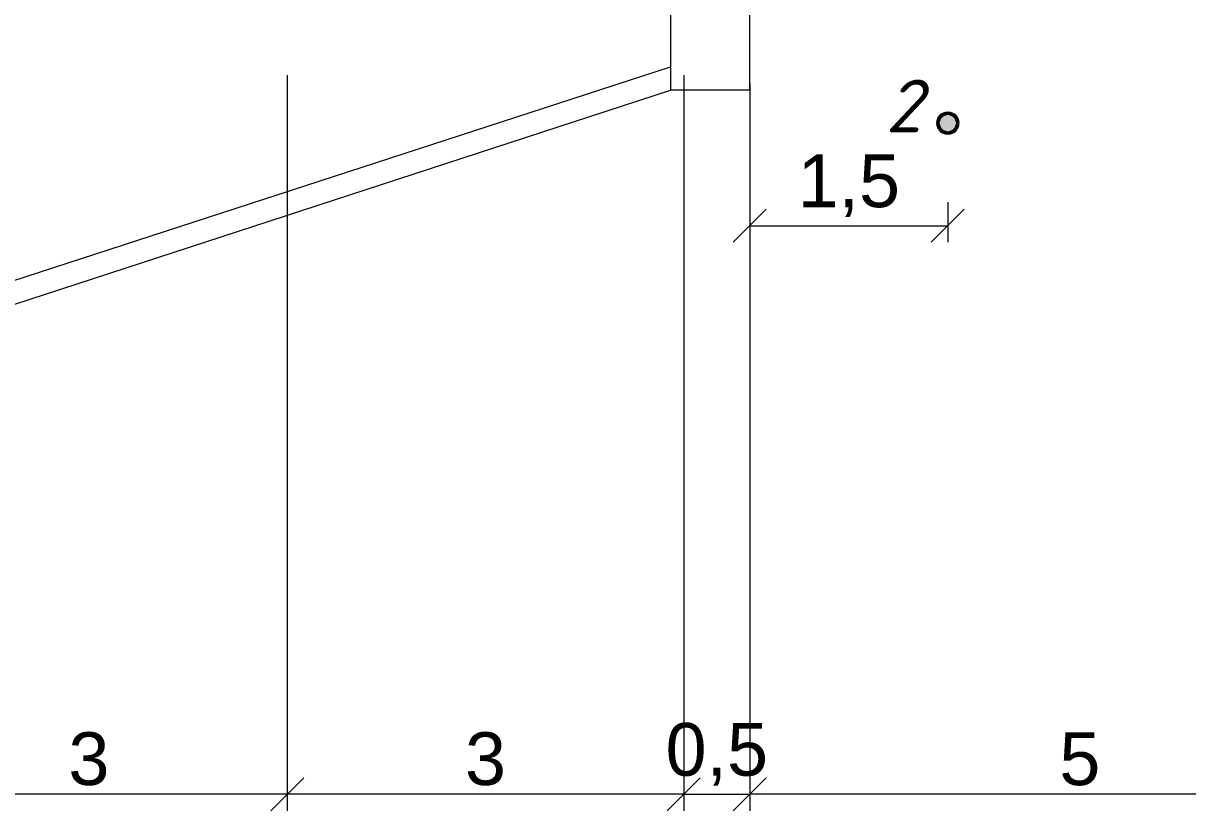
# Model space of a CAD drawing. Header units: millimetres. Extents: x -2123 to 5424, y -1286 to 835.
# Drawn here: x 47.96 to 56.78, y -183.81 to -177.84 of the extents above; entities that cross this region are included whole.
import ezdxf

# ---------------------------------------------------------------- set-up
doc = ezdxf.new("R2010")
doc.units = ezdxf.units.MM
doc.layers.get('0').update_dxf_attribs({"lineweight": 15})
for name, color, linetype, lineweight in [('Дор. Розм.', 7, 'Continuous', 50), ('Линия 0.2', 220, 'Continuous', 20), ('Размер', 94, 'Continuous', 15)]:
    doc.layers.add(name, color=color, linetype=linetype, lineweight=lineweight)
doc.styles.get("Standard").update_dxf_attribs({"font": 'arial.ttf'})
doc.styles.add('стиль1', font='isocpeui.ttf')
doc.dimstyles.new('М-100', dxfattribs={"dimscale": 100, "dimtxt": 4, "dimasz": 2.5, "dimexe": 1.25, "dimexo": 3, "dimtad": 1, "dimlfac": 0.001, "dimtxsty": 'Standard', "dimblk": 'OBLIQUE', "dimcen": 2.5, "dimadec": 0, "dimazin": 0, "dimtfac": 1, "dimtmove": 0, "dimatfit": 3, "dimldrblk": 'OBLIQUE', "dimfxl": 1.25, "dimlwd": -1, "dimlwe": -1, "dimarcsym": 0})

# ---------------------------------------------------------------- blocks, each defined once
blk = doc.blocks.new('_Oblique')
at = {"color": 0, "linetype": 'ByBlock', "lineweight": -2}
blk.add_line((-0.5, -0.5), (0.5, 0.5), dxfattribs=at)
blk = doc.blocks.new('*D591')
at = {"layer": 'Defpoints', "color": 0, "ltscale": 1000, "transparency": 16777216}
for p in [(49609.6, 64852.4), (44608.6, 64452.4), (44608.6, 58765.4)]:
    blk.add_point(p, dxfattribs=at)
at = {"layer": 'Размер', "color": 0, "ltscale": 1000, "transparency": 16777216}
for p, q in [((49609.6, 64552.4), (49609.6, 58640.4)), ((44608.6, 64152.4), (44608.6, 58640.4)), ((49609.6, 58765.4), (44608.6, 58765.4))]:
    blk.add_line(p, q, dxfattribs=at)
at = {"layer": 'Размер', "color": 0, "ltscale": 1000, "transparency": 16777216, "xscale": 250, "yscale": 250, "zscale": 250, "rotation": 180}
blk.add_blockref('_Oblique', (44608.6, 58765.4), dxfattribs=at)
at = {"layer": 'Размер', "color": 0, "ltscale": 1000, "transparency": 16777216, "xscale": 250, "yscale": 250, "zscale": 250}
blk.add_blockref('_Oblique', (49609.6, 58765.4), dxfattribs=at)
at = {"layer": 'Размер', "color": 0, "ltscale": 1000, "transparency": 16777216, "insert": (47109.1, 59031.3), "char_height": 400, "attachment_point": 5}
blk.add_mtext('5', dxfattribs=at)
blk = doc.blocks.new('*D592')
at = {"layer": 'Defpoints', "color": 0, "ltscale": 1000, "transparency": 16777216}
for p in [(41103.7, 64516.1), (38098.8, 60522), (38098.8, 58765.4)]:
    blk.add_point(p, dxfattribs=at)
at = {"layer": 'Размер', "color": 0, "ltscale": 1000, "transparency": 16777216}
for p, q in [((41103.7, 64216.1), (41103.7, 58640.4)), ((38098.8, 60222), (38098.8, 58640.4)), ((41103.7, 58765.4), (38098.8, 58765.4))]:
    blk.add_line(p, q, dxfattribs=at)
at = {"layer": 'Размер', "color": 0, "ltscale": 1000, "transparency": 16777216, "xscale": 250, "yscale": 250, "zscale": 250, "rotation": 180}
blk.add_blockref('_Oblique', (38098.8, 58765.4), dxfattribs=at)
at = {"layer": 'Размер', "color": 0, "ltscale": 1000, "transparency": 16777216, "xscale": 250, "yscale": 250, "zscale": 250}
blk.add_blockref('_Oblique', (41103.7, 58765.4), dxfattribs=at)
at = {"layer": 'Размер', "color": 0, "ltscale": 1000, "transparency": 16777216, "insert": (39601.3, 59032.3), "char_height": 400, "attachment_point": 5}
blk.add_mtext('3', dxfattribs=at)
blk = doc.blocks.new('*D595')
at = {"layer": 'Defpoints', "color": 0, "ltscale": 1000, "transparency": 16777216}
for p in [(44108.6, 62673.1), (44608.6, 62673.1), (44608.6, 58765.4)]:
    blk.add_point(p, dxfattribs=at)
at = {"layer": 'Размер', "color": 0, "ltscale": 1000, "transparency": 16777216}
for p, q in [((44108.6, 62373.1), (44108.6, 58640.4)), ((44608.6, 62373.1), (44608.6, 58640.4)), ((44108.6, 58765.4), (44608.6, 58765.4))]:
    blk.add_line(p, q, dxfattribs=at)
at = {"layer": 'Размер', "color": 0, "ltscale": 1000, "transparency": 16777216, "xscale": 250, "yscale": 250, "zscale": 250, "rotation": 180}
blk.add_blockref('_Oblique', (44108.6, 58765.4), dxfattribs=at)
at = {"layer": 'Размер', "color": 0, "ltscale": 1000, "transparency": 16777216, "xscale": 250, "yscale": 250, "zscale": 250}
blk.add_blockref('_Oblique', (44608.6, 58765.4), dxfattribs=at)
at = {"layer": 'Размер', "color": 0, "ltscale": 1000, "transparency": 16777216, "insert": (44358.6, 59068.3), "char_height": 400, "attachment_point": 5}
blk.add_mtext('0,5', dxfattribs=at)
blk = doc.blocks.new('*D596')
at = {"layer": 'Defpoints', "color": 0, "ltscale": 1000, "transparency": 16777216}
for p in [(44608.6, 63552.4), (46108.6, 63552.4), (46108.6, 63075)]:
    blk.add_point(p, dxfattribs=at)
at = {"layer": 'Размер', "color": 0, "ltscale": 1000, "transparency": 16777216}
for p, q in [((44608.6, 63252.4), (44608.6, 62950)), ((46108.6, 63252.4), (46108.6, 62950)), ((44608.6, 63075), (46108.6, 63075))]:
    blk.add_line(p, q, dxfattribs=at)
at = {"layer": 'Размер', "color": 0, "ltscale": 1000, "transparency": 16777216, "xscale": 250, "yscale": 250, "zscale": 250, "rotation": 180}
blk.add_blockref('_Oblique', (44608.6, 63075), dxfattribs=at)
at = {"layer": 'Размер', "color": 0, "ltscale": 1000, "transparency": 16777216, "xscale": 250, "yscale": 250, "zscale": 250}
blk.add_blockref('_Oblique', (46108.6, 63075), dxfattribs=at)
at = {"layer": 'Размер', "color": 0, "ltscale": 1000, "transparency": 16777216, "insert": (45358.6, 63377.9), "char_height": 400, "attachment_point": 5}
blk.add_mtext('1,5', dxfattribs=at)
blk = doc.blocks.new('*D599')
at = {"layer": 'Defpoints', "color": 0, "ltscale": 1000, "transparency": 16777216}
for p in [(29589, 58765.4), (44608.6, 58765.4), (44608.6, 57811.9)]:
    blk.add_point(p, dxfattribs=at)
at = {"layer": 'Размер', "color": 0, "ltscale": 1000, "transparency": 16777216}
for p, q in [((29589, 58465.4), (29589, 57686.9)), ((44608.6, 58465.4), (44608.6, 57686.9)), ((29589, 57811.9), (44608.6, 57811.9))]:
    blk.add_line(p, q, dxfattribs=at)
at = {"layer": 'Размер', "color": 0, "ltscale": 1000, "transparency": 16777216, "xscale": 250, "yscale": 250, "zscale": 250, "rotation": 180}
blk.add_blockref('_Oblique', (29589, 57811.9), dxfattribs=at)
at = {"layer": 'Размер', "color": 0, "ltscale": 1000, "transparency": 16777216, "xscale": 250, "yscale": 250, "zscale": 250}
blk.add_blockref('_Oblique', (44608.6, 57811.9), dxfattribs=at)
at = {"layer": 'Размер', "color": 0, "ltscale": 1000, "transparency": 16777216, "insert": (37098.8, 58078.6), "char_height": 400, "attachment_point": 5}
blk.add_mtext('15', dxfattribs=at)
blk = doc.blocks.new('*D603')
at = {"layer": 'Defpoints', "color": 0, "ltscale": 1000, "transparency": 16777216}
for p in [(44108.6, 64516.1), (41103.7, 60522), (41103.7, 58765.4)]:
    blk.add_point(p, dxfattribs=at)
at = {"layer": 'Размер', "color": 0, "ltscale": 1000, "transparency": 16777216}
for p, q in [((44108.6, 64216.1), (44108.6, 58640.4)), ((41103.7, 60222), (41103.7, 58640.4)), ((44108.6, 58765.4), (41103.7, 58765.4))]:
    blk.add_line(p, q, dxfattribs=at)
at = {"layer": 'Размер', "color": 0, "ltscale": 1000, "transparency": 16777216, "xscale": 250, "yscale": 250, "zscale": 250, "rotation": 180}
blk.add_blockref('_Oblique', (41103.7, 58765.4), dxfattribs=at)
at = {"layer": 'Размер', "color": 0, "ltscale": 1000, "transparency": 16777216, "xscale": 250, "yscale": 250, "zscale": 250}
blk.add_blockref('_Oblique', (44108.6, 58765.4), dxfattribs=at)
at = {"layer": 'Размер', "color": 0, "ltscale": 1000, "transparency": 16777216, "insert": (42606.2, 59032.3), "char_height": 400, "attachment_point": 5}
blk.add_mtext('3', dxfattribs=at)
blk = doc.blocks.new('1')
at = {"ltscale": 1000}
h = blk.add_hatch(color=0, dxfattribs=at)
h.dxf.hatch_style = 1
h.paths.add_polyline_path([(46183.628, 63852.384, 1), (46033.628, 63852.384, 1)])
at = {"color": 0, "ltscale": 1000}
blk.add_circle((46108.628, 63852.384), 75, dxfattribs=at)
at = {"layer": 'Линия 0.2', "color": 0, "ltscale": 1000}
for p, q in [((44008.628, 64702.589), (44008.628, 64102.384)), ((44608.422, 64102.384), (44608.628, 64702.384)), ((37369.224, 62119.263), (44008.628, 64280.304)), ((37462.355, 61963.954), (44008.628, 64102.384)), ((44608.628, 64102.384), (44008.628, 64102.384))]:
    blk.add_line(p, q, dxfattribs=at)
at = {"color": 0, "lineweight": 25, "ltscale": 1000, "insert": (45909.692, 64182.556), "char_height": 400, "attachment_point": 3, "style": 'стиль1'}
blk.add_mtext_dynamic_manual_height_columns('2', width=613.06669, gutter_width=12.5, heights=[0], dxfattribs=at)
at = {"layer": 'Размер', "color": 0, "ltscale": 1000}
for base, p1, p2, picture, middle in [((44608.628, 58765.386), (49609.556, 64852.384), (44608.628, 64452.384), '*D591', (47109.092, 59031.297)), ((38098.804, 58765.4), (41103.716, 64516.076), (38098.804, 60521.966), '*D592', (39601.26, 59032.266)), ((41103.716, 58765.414), (44108.628, 64516.09), (41103.716, 60521.98), '*D603', (42606.172, 59032.28)), ((46108.628, 63075.011), (44608.628, 63552.384), (46108.628, 63552.384), '*D596', (45358.628, 63377.893))]:
    dim = blk.add_linear_dim(base=base, p1=p1, p2=p2, angle=180, dimstyle='М-100', dxfattribs=at)
    dim.commit()
    dim.dimension.update_dxf_attribs({"geometry": picture, "text_midpoint": middle})
dim = blk.add_linear_dim(base=(44608.628, 58765.414), p1=(44108.628, 62673.058), p2=(44608.628, 62673.058), angle=180, dimstyle='М-100', dxfattribs=at)
dim.commit()
dim.dimension.update_dxf_attribs({"geometry": '*D595', "text_midpoint": (44358.628, 58765.414), "dimtype": 160})
dim = blk.add_linear_dim(base=(44608.628, 57811.912), p1=(29588.953, 58765.386), p2=(44608.628, 58765.414), text='15', dimstyle='М-100', dxfattribs=at)
dim.commit()
dim.dimension.update_dxf_attribs({"geometry": '*D599', "text_midpoint": (37098.79, 58078.641)})

msp = doc.modelspace()

# ---------------------------------------------------------------- block references
at = {"layer": 'Дор. Розм.', "xscale": 0.001, "yscale": 0.001, "zscale": 0.001}
msp.add_blockref('1', (8.8515, -242.4478), dxfattribs=at)

doc.saveas('drawing.dxf')
